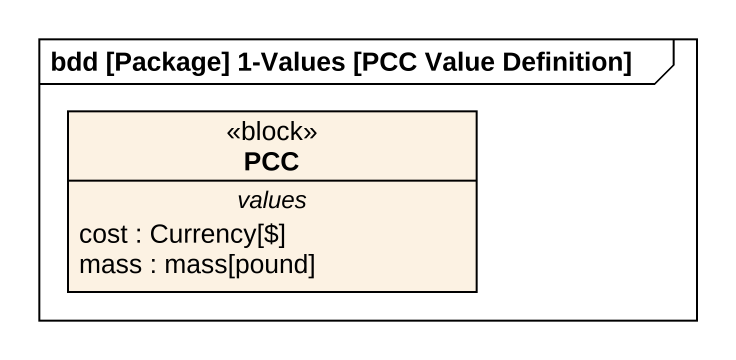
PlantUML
@startuml
mainframe bdd [Package] 1-Values [PCC Value Definition]
hide circle
hide empty members
class PCC <<block>> {
  -- values --
  cost : Currency[$]
  mass : mass[pound]
}
@enduml
